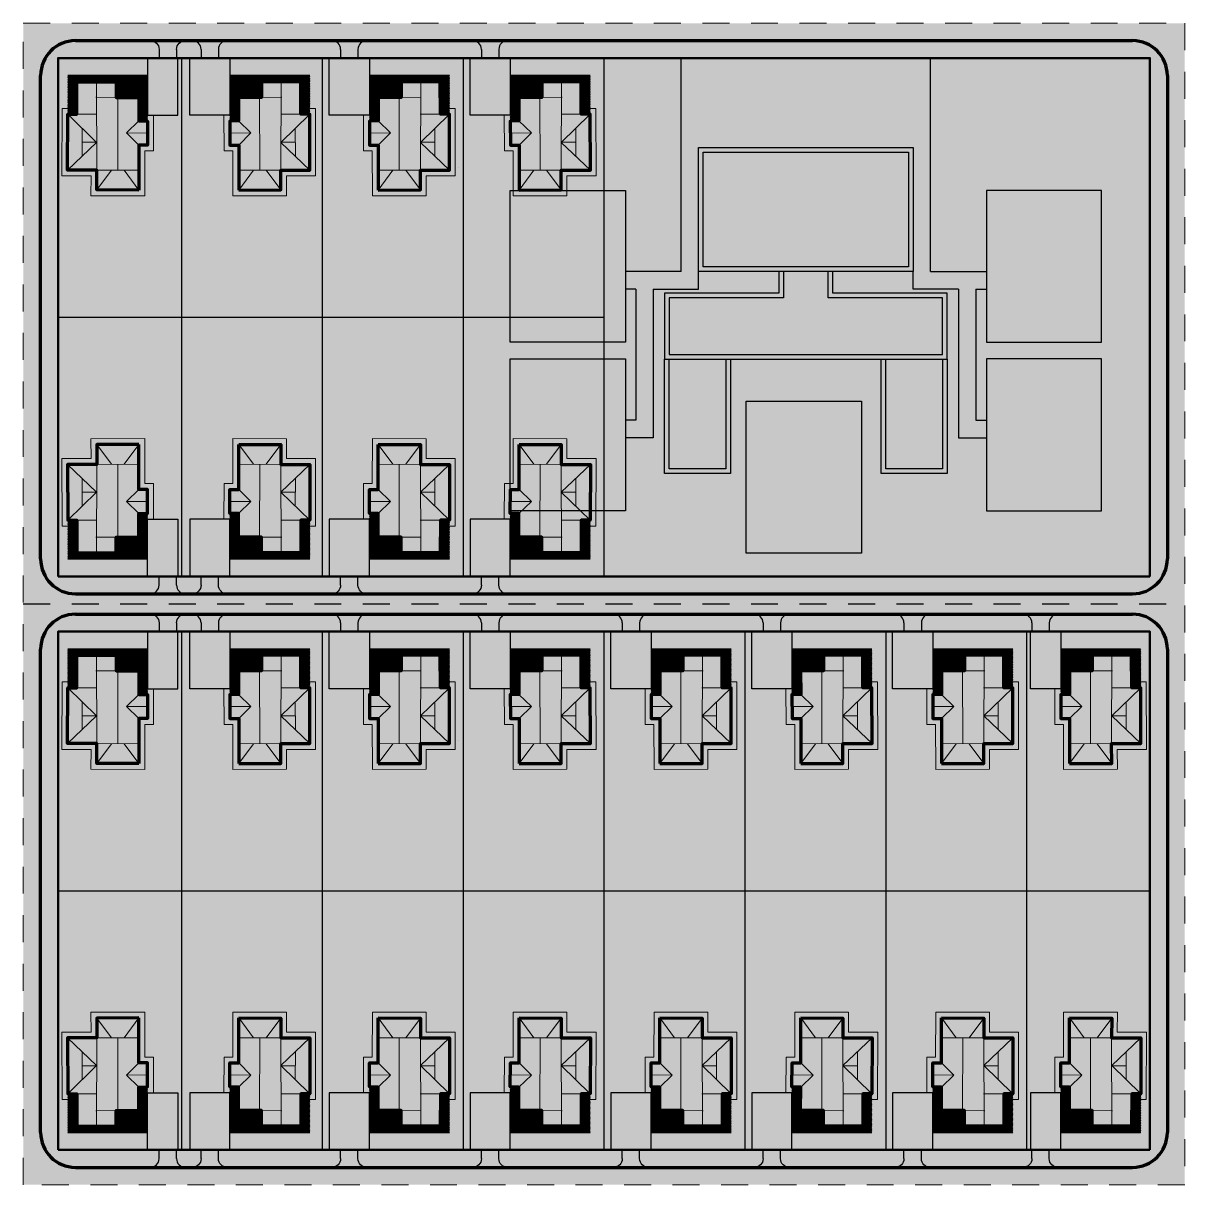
# Model space of a CAD drawing. Header units: millimetres. Extents: x 316796 to 1578935, y 255366 to 829766.
# Drawn here: x 587391 to 748982, y 453688 to 615280 of the extents above; entities that cross this region are included whole.
import ezdxf

# ---------------------------------------------------------------- set-up
doc = ezdxf.new("R2010")
doc.units = ezdxf.units.MM
doc.linetypes.add('CONTINUA', pattern=[0])
doc.linetypes.add('JIS_02_0.7', pattern=[1.35, 0.75, -0.6])
doc.layers.add('1-trees', color=250, linetype='Continuous')
doc.layers.add('hatch', color=7, linetype='Continuous')
for name, color, linetype, lineweight in [('bord', 7, 'Continuous', 25), ('hatch2', 251, 'Continuous', 5), ('plan', 7, 'Continuous', 20), ('road', 7, 'Continuous', 35)]:
    doc.layers.add(name, color=color, linetype=linetype, lineweight=lineweight)

# ---------------------------------------------------------------- blocks, each defined once
blk = doc.blocks.new('4a')
at = {"lineweight": 30}
h = blk.add_hatch(color=3, dxfattribs=at)
h.dxf.hatch_style = 1
h.set_gradient(color1=(127, 63, 0), color2=(255, 204, 153), rotation=174, centered=1, tint=1)
h.paths.add_polyline_path([(41698471, 622995), (41695000, 624041), (41693829, 620153), (41695267, 617558), (41692635, 616189), (41691383, 612034), (41694854, 610988)])
h.paths.add_polyline_path([(41702796, 624491), (41699555, 625468), (41698782, 622902), (41702009, 621930)])
h.paths.add_polyline_path([(41693799, 611306), (41691383, 612034), (41690401, 608773)])
h = blk.add_hatch(color=3, dxfattribs=at)
h.dxf.hatch_style = 1
h.set_gradient(color1=(127, 63, 0), color2=(255, 204, 153), rotation=174, centered=1, tint=1)
h.paths.add_polyline_path([(41702009, 621930), (41698471, 622995), (41694854, 610988), (41698325, 609943)])
h.paths.add_polyline_path([(41706037, 623515), (41702796, 624491), (41701151, 619138), (41704422, 618153)])
h.paths.add_polyline_path([(41705906, 617706), (41702802, 616104), (41701422, 611524), (41703132, 608495)])
h.paths.add_polyline_path([(41698325, 609943), (41695910, 610670), (41697343, 606682)])
h = blk.add_hatch(color=3, dxfattribs=at)
h.dxf.hatch_style = 1
h.set_gradient(color1=(127, 63, 0), color2=(255, 204, 153), rotation=200, centered=1, tint=1)
h.paths.add_polyline_path([(41705906, 617706), (41701151, 619138), (41699738, 614540), (41699759, 614534)])
h.paths.add_polyline_path([(41693829, 620153), (41692393, 620586), (41691796, 618604), (41695267, 617558)])
h.paths.add_polyline_path([(41702802, 616104), (41699759, 614534), (41702115, 613824)])
h = blk.add_hatch(color=3, dxfattribs=at)
h.dxf.hatch_style = 1
h.set_gradient(color1=(127, 63, 0), color2=(255, 204, 153), rotation=200, centered=1, tint=1)
h.paths.add_polyline_path([(41695267, 617558), (41691796, 618604), (41691199, 616622), (41692635, 616189)])
h.paths.add_polyline_path([(41702115, 613824), (41699759, 614534), (41699732, 614520), (41701422, 611524)])
h.paths.add_polyline_path([(41699732, 614520), (41698325, 609943), (41703132, 608495)])
h.paths.add_polyline_path([(41695910, 610670), (41693799, 611306), (41690401, 608773), (41697343, 606682)])
blk = doc.blocks.new('3a')
h = blk.add_hatch(color=253)
h.dxf.hatch_style = 1
h.paths.add_polyline_path([(55441706, 33815475), (55435706, 33815475, -0.4142136), (55437206, 33813975), (55437206, 33812475), (55440206, 33812475), (55440206, 33813975, -0.4142136)])
h.paths.add_polyline_path([(55442650, 33802630), (55442641, 33806690), (55446591, 33806699), (55446585, 33809379), (55455355, 33809398), (55455367, 33803798), (55456917, 33803802), (55456943, 33792182), (55451923, 33792171), (55451931, 33788766), (55442681, 33788745), (55442664, 33796490), (55441164, 33796486), (55441150, 33802629), (55435264, 33802629), (55435264, 33812475), (55442175, 33812475), (55442175, 33802629)])
h.paths.add_polyline_path([(55443670, 33805700), (55447620, 33805709), (55447614, 33808389), (55454384, 33808404), (55454396, 33802804), (55455946, 33802808), (55455968, 33793188), (55450948, 33793177), (55450956, 33789772), (55443706, 33789755), (55443688, 33797500), (55442188, 33797497), (55442179, 33801637), (55443679, 33801640)], flags=16)
h.paths.add_polyline_path([(55450964, 33797987), (55450986, 33797987), (55453441, 33800373), (55453452, 33795590), (55450964, 33797965)], flags=0)
at = {"lineweight": 30, "true_color": 0xf0f0f0}
h = blk.add_hatch(color=7, dxfattribs=at)
h.dxf.hatch_style = 1
h.paths.add_polyline_path([(55456917, 33803802), (55455367, 33803798), (55455355, 33809398), (55446585, 33809379), (55446591, 33806699), (55442641, 33806690), (55442650, 33802630), (55441150, 33802626), (55441164, 33796486), (55442664, 33796490), (55442681, 33788745), (55451931, 33788766), (55451923, 33792171), (55456943, 33792182)])
at = {"layer": 'hatch2'}
h = blk.add_hatch(dxfattribs=at)
h.set_pattern_fill('AR-HBONE', color=35, scale=1.5, angle=269.89152, style=0)
h.set_pattern_definition([(314.891519, (15728854.7, 21093657.18), (215.5257606, -0.40806626), [457.2, -152.4]), (44.891519, (15728962.26, 21093549.21), (215.5257606, -0.40806626), [457.2, -152.4])])
h.paths.add_polyline_path([(55447613, 33808386), (55454383, 33808401), (55454395, 33802801), (55455946, 33802805), (55455946, 33809472), (55442179, 33809475), (55442178, 33801634), (55443678, 33801637), (55443669, 33805697), (55447619, 33805706)])
for p, q in [((55437206, 33813975), (55437206, 33812475)), ((55440206, 33813975), (55440206, 33812475))]:
    blk.add_line(p, q)
at = {"lineweight": 0}
for p, q in [((55447614, 33808389), (55446614, 33808387)), ((55446614, 33808387), (55446617, 33806707)), ((55444515, 33807902), (55443665, 33807900)), ((55443665, 33807900), (55443670, 33805700)), ((55444515, 33807602), (55443665, 33807600)), ((55444516, 33807302), (55443666, 33807300)), ((55444517, 33807002), (55443667, 33807000)), ((55446617, 33806707), (55443667, 33806700)), ((55444515, 33807902), (55444520, 33805702)), ((55444817, 33806703), (55444820, 33805703)), ((55445117, 33806704), (55445120, 33805704)), ((55445417, 33806704), (55445420, 33805704)), ((55445717, 33806705), (55445720, 33805705)), ((55446017, 33806706), (55446020, 33805706)), ((55446317, 33806706), (55446320, 33805706))]:
    blk.add_line(p, q, dxfattribs=at)
at = {"color": 3, "lineweight": 30}
for p, q in [((55455952, 33799998), (55455953, 33799998)), ((55455957, 33797998), (55455957, 33797998)), ((55455961, 33795998), (55455962, 33795998))]:
    blk.add_line(p, q, dxfattribs=at)
blk.add_lwpolyline([(55442175, 33802629), (55435264, 33802629), (55435264, 33812475), (55442175, 33812475)], close=True)
at = {"lineweight": 0}
blk.add_lwpolyline([(55442681, 33788745), (55451931, 33788766), (55451923, 33792171), (55456943, 33792182), (55456917, 33803802), (55455367, 33803798), (55455355, 33809398), (55446585, 33809379), (55446591, 33806699), (55442641, 33806690), (55442650, 33802630), (55441150, 33802626), (55441164, 33796486), (55442664, 33796490)], close=True, dxfattribs=at)
at = {"lineweight": 70}
blk.add_lwpolyline([(55443706, 33789755), (55450956, 33789772), (55450948, 33793177), (55455968, 33793188), (55455946, 33802808), (55454396, 33802804), (55454384, 33808404), (55447614, 33808389), (55447620, 33805709), (55443670, 33805700), (55443679, 33801640), (55442179, 33801637), (55442188, 33797497), (55443688, 33797500), (55443706, 33789755)], dxfattribs=at)
for centre, start, end in [((55435706, 33813975), 0, 90), ((55441706, 33813975), 90, 180)]:
    blk.add_arc(centre, 1500, start, end)
at = {"layer": 'plan', "ltscale": 0.5}
for p, q in [((55450999, 33808397), (55450948, 33793177)), ((55443670, 33805700), (55451112, 33805717)), ((55447323, 33793168), (55447295, 33805708)), ((55455946, 33802808), (55450926, 33802797)), ((55450964, 33797965), (55455946, 33802808)), ((55443679, 33801640), (55445809, 33799575)), ((55453441, 33800373), (55453452, 33795590)), ((55442184, 33799567), (55445809, 33799575)), ((55443688, 33797500), (55445809, 33799575)), ((55453447, 33797992), (55450937, 33797987)), ((55450964, 33797965), (55455968, 33793188)), ((55443698, 33793160), (55450948, 33793177)), ((55443706, 33789755), (55446221, 33793166)), ((55450956, 33789772), (55448425, 33793171))]:
    blk.add_line(p, q, dxfattribs=at)
at = {"layer": 'road'}
for p, q in [((55442179, 33809475), (55455942, 33809475)), ((55454862, 33808402), (55454012, 33808403))]:
    blk.add_line(p, q, dxfattribs=at)
at = {"color": 3, "lineweight": 30, "rotation": 16.8915190156027}
blk.add_blockref('4a', (15728855, 21093660), dxfattribs=at)
blk = doc.blocks.new('7a')
h = blk.add_hatch(color=253)
h.dxf.hatch_style = 1
edge = h.paths.add_edge_path()
edge.add_line((55536744, 33815475), (55530744, 33815475))
edge.add_arc((55530744, 33813975), 1500, 0, 90, ccw=False)
edge.add_line((55532244, 33813975), (55532244, 33812475))
edge.add_line((55532244, 33812475), (55535244, 33812475))
edge.add_line((55535244, 33812475), (55535244, 33813975))
edge.add_arc((55536744, 33813975), 1500, 90, 180, ccw=False)
h.paths.add_polyline_path([(55537687, 33802630), (55537678, 33806690), (55541628, 33806699), (55541622, 33809379), (55550392, 33809398), (55550405, 33803798), (55551955, 33803802), (55551981, 33792182), (55546961, 33792171), (55546969, 33788766), (55537719, 33788745), (55537701, 33796490), (55536201, 33796486), (55536187, 33802629), (55532004, 33802629), (55532004, 33812475), (55537213, 33812475), (55537213, 33802629)])
h.paths.add_polyline_path([(55538707, 33805700), (55542657, 33805709), (55542651, 33808389), (55549421, 33808404), (55549434, 33802804), (55550984, 33802808), (55551006, 33793188), (55545986, 33793177), (55545993, 33789772), (55538743, 33789755), (55538726, 33797500), (55537226, 33797497), (55537217, 33801637), (55538717, 33801640)], flags=16)
h.paths.add_polyline_path([(55546002, 33797987), (55546024, 33797987), (55548479, 33800373), (55548490, 33795590), (55546002, 33797965)], flags=0)
at = {"lineweight": 30, "true_color": 0xf0f0f0}
h = blk.add_hatch(color=7, dxfattribs=at)
h.dxf.hatch_style = 1
h.paths.add_polyline_path([(55551955, 33803802), (55550405, 33803798), (55550392, 33809398), (55541622, 33809379), (55541628, 33806699), (55537678, 33806690), (55537687, 33802630), (55536187, 33802626), (55536201, 33796486), (55537701, 33796490), (55537719, 33788745), (55546969, 33788766), (55546961, 33792171), (55551981, 33792182)])
at = {"layer": 'hatch2'}
h = blk.add_hatch(dxfattribs=at)
h.set_pattern_fill('AR-HBONE', color=35, scale=1.5, angle=269.89152, style=0)
h.set_pattern_definition([(314.891519, (15823892.42, 21093657.18), (215.5257606, -0.40806626), [457.2, -152.4]), (44.891519, (15823999.98, 21093549.21), (215.5257606, -0.40806626), [457.2, -152.4])])
h.paths.add_polyline_path([(55542651, 33808386), (55549421, 33808401), (55549433, 33802801), (55550984, 33802805), (55550984, 33809472), (55537217, 33809475), (55537216, 33801634), (55538716, 33801637), (55538707, 33805697), (55542657, 33805706)])
for p, q in [((55532244, 33813975), (55532244, 33812475)), ((55535244, 33813975), (55535244, 33812475))]:
    blk.add_line(p, q)
at = {"lineweight": 0}
for p, q in [((55542651, 33808389), (55541651, 33808387)), ((55541651, 33808387), (55541655, 33806707)), ((55539553, 33807902), (55538703, 33807900)), ((55538703, 33807900), (55538707, 33805700)), ((55539553, 33807602), (55538703, 33807600)), ((55539554, 33807302), (55538704, 33807300)), ((55539555, 33807002), (55538705, 33807000)), ((55541655, 33806707), (55538705, 33806700)), ((55539553, 33807902), (55539557, 33805702)), ((55539855, 33806703), (55539857, 33805703)), ((55540155, 33806704), (55540157, 33805704)), ((55540455, 33806704), (55540457, 33805704)), ((55540755, 33806705), (55540757, 33805705)), ((55541055, 33806706), (55541057, 33805706)), ((55541355, 33806706), (55541357, 33805706))]:
    blk.add_line(p, q, dxfattribs=at)
at = {"color": 3, "lineweight": 30}
for p, q in [((55550990, 33799998), (55550990, 33799998)), ((55550995, 33797998), (55550995, 33797998)), ((55550999, 33795998), (55550999, 33795998))]:
    blk.add_line(p, q, dxfattribs=at)
blk.add_lwpolyline([(55537213, 33802629), (55532004, 33802629), (55532004, 33812475), (55537213, 33812475)], close=True)
at = {"lineweight": 0}
blk.add_lwpolyline([(55537719, 33788745), (55546969, 33788766), (55546961, 33792171), (55551981, 33792182), (55551955, 33803802), (55550405, 33803798), (55550392, 33809398), (55541622, 33809379), (55541628, 33806699), (55537678, 33806690), (55537687, 33802630), (55536187, 33802626), (55536201, 33796486), (55537701, 33796490)], close=True, dxfattribs=at)
at = {"lineweight": 70}
blk.add_lwpolyline([(55538743, 33789755), (55545993, 33789772), (55545986, 33793177), (55551006, 33793188), (55550984, 33802808), (55549434, 33802804), (55549421, 33808404), (55542651, 33808389), (55542657, 33805709), (55538707, 33805700), (55538717, 33801640), (55537217, 33801637), (55537226, 33797497), (55538726, 33797500), (55538743, 33789755)], dxfattribs=at)
for centre, start, end in [((55530744, 33813975), 0, 90), ((55536744, 33813975), 90, 180)]:
    blk.add_arc(centre, 1500, start, end)
at = {"layer": 'plan', "ltscale": 0.5}
for p, q in [((55546036, 33808397), (55545986, 33793177)), ((55538707, 33805700), (55546149, 33805717)), ((55542361, 33793168), (55542332, 33805708)), ((55550984, 33802808), (55545964, 33802797)), ((55546002, 33797965), (55550984, 33802808)), ((55538717, 33801640), (55540846, 33799575)), ((55548479, 33800373), (55548490, 33795590)), ((55537221, 33799567), (55540846, 33799575)), ((55538726, 33797500), (55540846, 33799575)), ((55548485, 33797992), (55545975, 33797987)), ((55546002, 33797965), (55551006, 33793188)), ((55538736, 33793160), (55545986, 33793177)), ((55538743, 33789755), (55541258, 33793166)), ((55545993, 33789772), (55543463, 33793171))]:
    blk.add_line(p, q, dxfattribs=at)
at = {"layer": 'road'}
for p, q in [((55537217, 33809475), (55550980, 33809475)), ((55549900, 33808402), (55549050, 33808403))]:
    blk.add_line(p, q, dxfattribs=at)
at = {"color": 3, "lineweight": 30, "rotation": 16.8915190156027}
blk.add_blockref('4a', (15823893, 21093660), dxfattribs=at)
blk = doc.blocks.new('13a')
at = {"lineweight": 30}
h = blk.add_hatch(color=11, dxfattribs=at)
h.dxf.hatch_style = 1
h.paths.add_polyline_path([(62299078, 31543567), (62273081, 31517571), (62266297, 31524356), (62264175, 31522234), (62265446, 31520963), (62249461, 31504978), (62248190, 31506249), (62246069, 31504128), (62249461, 31500736), (62267568, 31518842), (62273081, 31513328), (62275203, 31515450), (62290296, 31530543), (62316437, 31504401), (62301344, 31489308), (62299223, 31487187), (62304737, 31481673), (62286630, 31463567), (62290022, 31460175), (62292144, 31462296), (62290873, 31463567), (62306858, 31479552), (62308129, 31478281), (62310250, 31480402), (62303466, 31487187), (62329462, 31513183)])
h = blk.add_hatch(color=252)
h.dxf.hatch_style = 1
h.paths.add_polyline_path([(62301344, 31490440), (62315306, 31504401), (62290296, 31529411), (62276334, 31515450)])
h.paths.add_polyline_path([(62282374, 31501911), (62268459, 31515826), (62261557, 31508923), (62294818, 31475662), (62301720, 31482565), (62287805, 31496480), (62290989, 31499664), (62285558, 31505094)])
h.paths.add_polyline_path([(62247642, 31495008), (62254544, 31488106), (62267894, 31501455), (62260991, 31508358)])
h.paths.add_polyline_path([(62294252, 31475097), (62287349, 31481999), (62274000, 31468650), (62280902, 31461747)])
at = {"layer": '1-trees'}
h = blk.add_hatch(color=55, dxfattribs=at)
h.paths.add_polyline_path([(62272545, 31570100), (62209436, 31506991), (62293051, 31423376), (62356160, 31486485), (62329462, 31513183), (62303466, 31487187), (62310250, 31480402), (62320143, 31490295), (62334171, 31476267), (62315678, 31457774), (62301650, 31471802), (62308129, 31478281), (62306858, 31479552), (62290873, 31463567), (62292144, 31462296), (62299625, 31469777), (62313653, 31455749), (62295160, 31437256), (62281132, 31451284), (62290022, 31460175), (62286630, 31463567), (62304737, 31481673), (62299223, 31487187), (62301344, 31489308), (62291554, 31499098), (62288936, 31496480), (62302852, 31482565), (62294818, 31474531), (62280902, 31460616), (62272869, 31468650), (62286784, 31482565), (62268459, 31500889), (62254544, 31486974), (62246510, 31495008), (62260425, 31508923), (62268459, 31516957), (62282374, 31503042), (62284993, 31505660), (62275203, 31515450), (62273081, 31513328), (62267568, 31518842), (62249461, 31500736), (62246069, 31504128), (62237179, 31495238), (62223151, 31509266), (62241644, 31527759), (62255672, 31513731), (62248190, 31506249), (62249461, 31504978), (62265446, 31520963), (62264175, 31522234), (62257696, 31515755), (62243668, 31529783), (62262162, 31548277), (62276190, 31534249), (62266297, 31524356), (62273081, 31517571), (62299078, 31543567)])
h.paths.add_polyline_path([(62265235, 31493871), (62279263, 31479843), (62260769, 31461350), (62246741, 31475378)], flags=16)
at = {"layer": 'hatch'}
h = blk.add_hatch(color=256, dxfattribs=at)
h.dxf.hatch_style = 1
h.set_gradient(color1=(208, 184, 159), color2=(208, 184, 159), one_color=1, tint=0.72, name='HEMISPHERICAL')
h.paths.add_polyline_path([(62243668, 31529783), (62257696, 31515755), (62276190, 31534249), (62262162, 31548277)])
h.paths.add_polyline_path([(62223151, 31509266), (62237179, 31495238), (62255672, 31513731), (62241644, 31527759)])
h.paths.add_polyline_path([(62246741, 31475378), (62260769, 31461350), (62279263, 31479843), (62265235, 31493871)])
h.paths.add_polyline_path([(62281132, 31451284), (62295160, 31437256), (62313653, 31455749), (62299625, 31469777)])
h.paths.add_polyline_path([(62334171, 31476267), (62320143, 31490295), (62301650, 31471802), (62315678, 31457774)])
at = {"lineweight": 0}
blk.add_lwpolyline([(62356160, 31486485), (62293051, 31423376), (62209436, 31506991), (62272545, 31570100)], close=True, dxfattribs=at)
at = {"layer": 'bord'}
for p, q in [((62273081, 31517571), (62299078, 31543567)), ((62273081, 31517571), (62266297, 31524356)), ((62265446, 31520963), (62264175, 31522234)), ((62265446, 31520963), (62249461, 31504978)), ((62267568, 31518842), (62249461, 31500736)), ((62267568, 31518842), (62273081, 31513328)), ((62273081, 31513328), (62275203, 31515450)), ((62303466, 31487187), (62329462, 31513183)), ((62249461, 31504978), (62248190, 31506249)), ((62249461, 31500736), (62246069, 31504128)), ((62299223, 31487187), (62301344, 31489308)), ((62304737, 31481673), (62299223, 31487187)), ((62303466, 31487187), (62310250, 31480402)), ((62304737, 31481673), (62286630, 31463567)), ((62306858, 31479552), (62290873, 31463567)), ((62306858, 31479552), (62308129, 31478281)), ((62286630, 31463567), (62290022, 31460175)), ((62290873, 31463567), (62292144, 31462296))]:
    blk.add_line(p, q, dxfattribs=at)
for points in [[(62243668, 31529783), (62262162, 31548277), (62276190, 31534249), (62257696, 31515755)], [(62223151, 31509266), (62241644, 31527759), (62255672, 31513731), (62237179, 31495238)], [(62246741, 31475378), (62265235, 31493871), (62279263, 31479843), (62260769, 31461350)], [(62315678, 31457774), (62334171, 31476267), (62320143, 31490295), (62301650, 31471802)], [(62295160, 31437256), (62313653, 31455749), (62299625, 31469777), (62281132, 31451284)]]:
    blk.add_lwpolyline(points, close=True, dxfattribs=at)
at = {"layer": 'bord', "lineweight": 30}
for points in [[(62275203, 31515450), (62290296, 31530543), (62316437, 31504401), (62301344, 31489308)], [(62276334, 31515450), (62290296, 31529411), (62315306, 31504401), (62301344, 31490440)], [(62260425, 31508923), (62294818, 31474531), (62302852, 31482565), (62288936, 31496480), (62291554, 31499098), (62284993, 31505660), (62282374, 31503042), (62268459, 31516957)], [(62261557, 31508923), (62294818, 31475662), (62301720, 31482565), (62287805, 31496480), (62290989, 31499664), (62285558, 31505094), (62282374, 31501911), (62268459, 31515826)], [(62268459, 31500889), (62254544, 31486974), (62246510, 31495008), (62260425, 31508923)], [(62267894, 31501455), (62254544, 31488106), (62247642, 31495008), (62260991, 31508358)], [(62294818, 31474531), (62280902, 31460616), (62272869, 31468650), (62286784, 31482565)], [(62294252, 31475097), (62280902, 31461747), (62274000, 31468650), (62287349, 31481999)]]:
    blk.add_lwpolyline(points, close=True, dxfattribs=at)

msp = doc.modelspace()

# ---------------------------------------------------------------- hatches: boundary and pattern name
msp.add_hatch(color=253).paths.add_polyline_path([(748982, 615280), (587391, 615280), (587391, 453688), (748982, 453688)])
at = {"lineweight": 30}
h = msp.add_hatch(color=11, dxfattribs=at)
h.dxf.hatch_style = 1
h.paths.add_polyline_path([(589814, 608008, -0.4142136), (594662, 612856), (741710, 612856, -0.414213), (746558, 608008), (746558, 540746, -0.414214), (741710, 535898), (594662, 535898, -0.4142136), (589814, 540746)])
h.paths.add_polyline_path([(744134, 538322), (744134, 610432), (592238, 610432), (592238, 538322)], flags=16)
at = {"lineweight": 9}
h = msp.add_hatch(dxfattribs=at)
h.set_pattern_fill('CROSS', color=104, scale=161.591505, style=0)
h.set_pattern_definition([(4e-12, (-16959897.2, -52906673.6), (1026.106055, 1026.106055), [513.053027, -1539.159082]), (90, (-16959640.7, -52906930.1), (-1026.106055, 1026.106055), [513.053027, -1539.159082])])
h.paths.add_polyline_path([(592238, 610432), (592238, 538322), (668186, 538322), (668186, 610432)])
at = {"lineweight": 30}
h = msp.add_hatch(color=11, dxfattribs=at)
h.dxf.hatch_style = 1
h.paths.add_polyline_path([(741710, 533070), (594662, 533070, 0.414214), (589814, 528222), (589814, 460960, 0.4142136), (594662, 456112), (741710, 456112, 0.4142136), (746558, 460960), (746558, 528222, 0.4142131)])
h.paths.add_polyline_path([(744134, 458536), (744134, 530646), (592238, 530646), (592238, 458536)], flags=16)
at = {"lineweight": 9}
h = msp.add_hatch(dxfattribs=at)
h.set_pattern_fill('CROSS', color=104, scale=161.591505, style=0)
h.set_pattern_definition([(4e-12, (-44252188.7, -26968669.1), (1026.106055, 1026.106055), [513.053027, -1539.159082]), (90, (-44251932.2, -26968925.6), (-1026.106055, 1026.106055), [513.053027, -1539.159082])])
h.paths.add_polyline_path([(609407, 530646), (592238, 530646), (592238, 494591), (609407, 494591)])
h.paths.add_polyline_path([(629000, 530646), (609407, 530646), (609407, 494591), (629000, 494591)])
h.paths.add_polyline_path([(629000, 494591), (609407, 494591), (609407, 458536), (629000, 458536)])
h.paths.add_polyline_path([(609407, 494591), (592238, 494591), (592238, 458536), (609407, 458536)])
h.paths.add_polyline_path([(648593, 494591), (629000, 494591), (629000, 458536), (648593, 458536)])
h.paths.add_polyline_path([(648593, 530646), (629000, 530646), (629000, 494591), (648593, 494591)])
h.paths.add_polyline_path([(668186, 530646), (648593, 530646), (648593, 494591), (668186, 494591)])
h.paths.add_polyline_path([(668186, 494591), (648593, 494591), (648593, 458536), (668186, 458536)])
h.paths.add_polyline_path([(687779, 530646), (668186, 530646), (668186, 494591), (687779, 494591)])
h.paths.add_polyline_path([(687779, 494591), (668186, 494591), (668186, 458536), (687779, 458536)])
h.paths.add_polyline_path([(707372, 530646), (687779, 530646), (687779, 494591), (707372, 494591)])
h.paths.add_polyline_path([(707372, 494591), (687779, 494591), (687779, 458536), (707372, 458536)])
h.paths.add_polyline_path([(726965, 530646), (707372, 530646), (707372, 494591), (726965, 494591)])
h.paths.add_polyline_path([(726965, 494591), (707372, 494591), (707372, 458536), (726965, 458536)])
h.paths.add_polyline_path([(744134, 530646), (726965, 530646), (726965, 494591), (744134, 494591)])
h.paths.add_polyline_path([(744134, 494591), (726965, 494591), (726965, 458536), (744134, 458536)])
at = {"layer": 'hatch'}
h = msp.add_hatch(color=256, dxfattribs=at)
h.dxf.hatch_style = 1
h.set_gradient(color1=(208, 184, 159), color2=(208, 184, 159), one_color=1, tint=0.72, name='HEMISPHERICAL')
h.paths.add_polyline_path([(592238, 610432), (592238, 538322), (668186, 538322), (668186, 610432)])
h = msp.add_hatch(color=256, dxfattribs=at)
h.dxf.hatch_style = 1
h.set_gradient(color1=(208, 184, 159), color2=(208, 184, 159), one_color=1, tint=0.72, name='HEMISPHERICAL')
h.paths.add_polyline_path([(609407, 530646), (592238, 530646), (592238, 494591), (609407, 494591)])
h.paths.add_polyline_path([(629000, 530646), (609407, 530646), (609407, 494591), (629000, 494591)])
h.paths.add_polyline_path([(629000, 494591), (609407, 494591), (609407, 458536), (629000, 458536)])
h.paths.add_polyline_path([(609407, 494591), (592238, 494591), (592238, 458536), (609407, 458536)])
h.paths.add_polyline_path([(648593, 494591), (629000, 494591), (629000, 458536), (648593, 458536)])
h.paths.add_polyline_path([(648593, 530646), (629000, 530646), (629000, 494591), (648593, 494591)])
h.paths.add_polyline_path([(668186, 530646), (648593, 530646), (648593, 494591), (668186, 494591)])
h.paths.add_polyline_path([(668186, 494591), (648593, 494591), (648593, 458536), (668186, 458536)])
h.paths.add_polyline_path([(687779, 530646), (668186, 530646), (668186, 494591), (687779, 494591)])
h.paths.add_polyline_path([(687779, 494591), (668186, 494591), (668186, 458536), (687779, 458536)])
h.paths.add_polyline_path([(707372, 530646), (687779, 530646), (687779, 494591), (707372, 494591)])
h.paths.add_polyline_path([(707372, 494591), (687779, 494591), (687779, 458536), (707372, 458536)])
h.paths.add_polyline_path([(726965, 530646), (707372, 530646), (707372, 494591), (726965, 494591)])
h.paths.add_polyline_path([(726965, 494591), (707372, 494591), (707372, 458536), (726965, 458536)])
h.paths.add_polyline_path([(744134, 530646), (726965, 530646), (726965, 494591), (744134, 494591)])
h.paths.add_polyline_path([(744134, 494591), (726965, 494591), (726965, 458536), (744134, 458536)])

# ---------------------------------------------------------------- linework, layer by layer
at = {"lineweight": 70}
for p, q in [((594662, 612856), (741710, 612856)), ((589814, 540746), (589814, 608008)), ((746558, 608008), (746558, 540746)), ((594662, 535898), (741710, 535898)), ((594662, 533070), (741710, 533070)), ((589814, 460960), (589814, 528222)), ((746558, 528222), (746558, 460960)), ((594662, 456112), (741710, 456112))]:
    msp.add_line(p, q, dxfattribs=at)
for p, q in [((648593, 612856), (668186, 612856)), ((609407, 610432), (609407, 538322)), ((629000, 610432), (629000, 538322)), ((648593, 610432), (648593, 538322)), ((668186, 610432), (668186, 538322)), ((592238, 574377), (668186, 574377)), ((648593, 533070), (668186, 533070)), ((609407, 530646), (609407, 458536)), ((629000, 530646), (629000, 458536)), ((648593, 530646), (648593, 458536)), ((668186, 530646), (668186, 458536)), ((687779, 530646), (687779, 458536)), ((707372, 530646), (707372, 458536)), ((726965, 530646), (726965, 458536)), ((592238, 494591), (744134, 494591))]:
    msp.add_line(p, q)
at = {"color": 251, "linetype": 'CONTINUA', "lineweight": 13}
for p, q in [((647915, 595215), (647917, 595215)), ((647915, 515429), (647917, 515429))]:
    msp.add_line(p, q, dxfattribs=at)
at = {"color": 1, "lineweight": 50, "ltscale": 5000}
for p, q in [((592238, 538322), (744134, 538322)), ((592238, 458536), (744134, 458536))]:
    msp.add_line(p, q, dxfattribs=at)
at = {"linetype": 'JIS_02_0.7', "ltscale": 5000}
msp.add_line((587391, 534484), (748982, 534484), dxfattribs=at)
at = {"linetype": 'JIS_02_0.7', "lineweight": 0, "ltscale": 5000}
msp.add_lwpolyline([(587391, 615280), (748982, 615280), (748982, 453688), (587391, 453688)], close=True, dxfattribs=at)
at = {"color": 1, "lineweight": 50, "ltscale": 5000}
for points in [[(592238, 538322), (592238, 610432), (744134, 610432), (744134, 538322)], [(592238, 458536), (592238, 530646), (744134, 530646), (744134, 458536)]]:
    msp.add_lwpolyline(points, dxfattribs=at)
at = {"lineweight": 70}
for centre, start, end in [((594662, 608008), 90, 180), ((741710, 608008), 360, 90), ((594662, 540746), 180, 270), ((741710, 540746), 270, 360), ((594662, 528222), 90, 180), ((741710, 528222), 360, 90), ((594662, 460960), 180, 270), ((741710, 460960), 270, 360)]:
    msp.add_arc(centre, 4848, start, end, dxfattribs=at)

# ---------------------------------------------------------------- block references
for name, p, xscale, yscale, zscale, rotation in [('13a', (-16892089, -53003020), 0.8079575235127492, 0.8079575235127492, 0.8079575235127492, 45), ('7a', (45476410, 27857365), 0.8079575235127491, 0.8079575235127491, 0.8079575235127491, 180.0000000000038), ('3a', (-44178782, 27857365), -0.8079575235127491, 0.8079575235127491, 0.8079575235127491, 180), ('3a', (-44159370, 27857365), -0.8079575235127491, 0.8079575235127491, 0.8079575235127491, 180), ('3a', (-44139777, 27857365), -0.8079575235127491, 0.8079575235127491, 0.8079575235127491, 180), ('7a', (45476410, 27777579), 0.8079575235127491, 0.8079575235127491, 0.8079575235127491, 180.0000000000038), ('3a', (-44178782, 27777579), -0.8079575235127491, 0.8079575235127491, 0.8079575235127491, 180), ('3a', (-44159370, 27777579), -0.8079575235127491, 0.8079575235127491, 0.8079575235127491, 180), ('3a', (-44139777, 27777579), -0.8079575235127491, 0.8079575235127491, 0.8079575235127491, 180), ('3a', (-44120184, 27777579), -0.8079575235127491, 0.8079575235127491, 0.8079575235127491, 180), ('3a', (-44100591, 27777579), -0.8079575235127491, 0.8079575235127491, 0.8079575235127491, 180), ('3a', (-44080998, 27777579), -0.8079575235127491, 0.8079575235127491, 0.8079575235127491, 180), ('7a', (-44139986, 27777579), -0.8079575235127491, 0.8079575235127491, 0.8079575235127491, 180)]:
    msp.add_blockref(name, p, dxfattribs=dict(xscale=xscale, yscale=yscale, zscale=zscale, rotation=rotation))
at = {"yscale": 0.8079575235127491, "zscale": 0.8079575235127491}
for name, p, xscale in [('7a', (45476410, -26708611), -0.8079575235127491), ('3a', (-44178782, -26708611), 0.8079575235127491), ('3a', (-44159370, -26708611), 0.8079575235127491), ('3a', (-44139777, -26708611), 0.8079575235127491), ('7a', (45476410, -26788397), -0.8079575235127491), ('3a', (-44178782, -26788397), 0.8079575235127491), ('3a', (-44159370, -26788397), 0.8079575235127491), ('3a', (-44139777, -26788397), 0.8079575235127491), ('3a', (-44120184, -26788397), 0.8079575235127491), ('3a', (-44100591, -26788397), 0.8079575235127491), ('3a', (-44080998, -26788397), 0.8079575235127491), ('7a', (-44139986, -26788397), 0.8079575235127491)]:
    msp.add_blockref(name, p, dxfattribs=dict(at, xscale=xscale))

doc.saveas('drawing.dxf')
